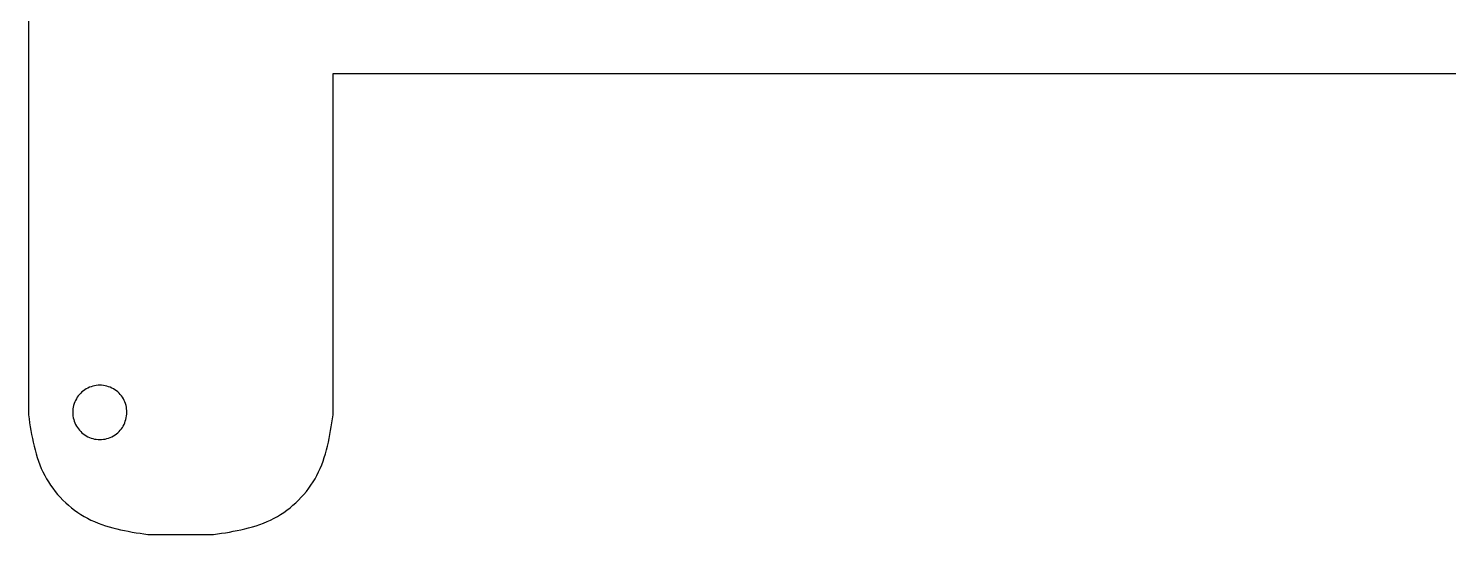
# Model space of a CAD drawing. Extents: x 0 to 191, y 0 to 98.
# Drawn here: x 0.1 to 95.5, y 0.1 to 34.1 of the extents above; entities that cross this region are included whole.
import ezdxf

# ---------------------------------------------------------------- set-up
doc = ezdxf.new("R2010")
doc.units = 0
doc.layers.add('Capa_1', color=7, linetype='CONTINUOUS')

msp = doc.modelspace()

# ---------------------------------------------------------------- linework, layer by layer
at = {"layer": 'Capa_1', "color": 7}
for p, q in [((0.071448, 89.810399), (0.071448, 8.105962)), ((20.559017, 8.105962), (20.559017, 31.038172)), ((20.559017, 31.038172), (170.53367, 31.038172)), ((6.698661, 8.276046), (6.698661, 8.276046)), ((8.105961, 0.071448), (12.525054, 0.071448))]:
    msp.add_line(p, q, dxfattribs=at)
for points, knots in [([(6.698661, 8.276046), (6.648539, 7.954573), (6.549781, 7.32116), (5.823777, 6.623848), (4.876705, 6.365388), (3.919804, 6.624055), (3.222704, 7.320347), (3.008648, 8.118012), (3.093534, 8.753259), (3.277609, 9.198331), (3.570676, 9.580416), (3.95282, 9.873457), (4.397631, 10.057697), (4.875043, 10.120727), (5.352503, 10.057698), (5.797171, 9.873453), (6.179841, 9.580432), (6.470949, 9.198275), (6.662292, 8.753469), (6.686504, 8.435627), (6.698661, 8.276046)], [0, 0, 0, 0, 0.953491, 1.878702, 2.832193, 3.785684, 4.710894, 5.664385, 6.141761, 6.615186, 7.092562, 7.569937, 8.043363, 8.520738, 8.998114, 9.471539, 9.948915, 10.42629, 10.899716, 11.377091, 11.377091, 11.377091, 11.377091]), ([(0.071448, 8.105962), (0.29072, 6.695908), (0.722281, 3.920706), (3.920705, 0.722282), (6.695907, 0.290721), (8.105961, 0.071448)], [0, 0, 0, 0, 4.205982, 8.278016, 12.483999, 12.483999, 12.483999, 12.483999]), ([(12.525054, 0.071448), (13.935072, 0.290713), (16.710184, 0.722256), (19.908327, 3.920788), (20.339791, 6.695919), (20.559017, 8.105962)], [0, 0, 0, 0, 4.205845, 8.277691, 12.483636, 12.483636, 12.483636, 12.483636])]:
    msp.add_open_spline(points, degree=3, knots=knots, dxfattribs=at)

doc.saveas('drawing.dxf')
